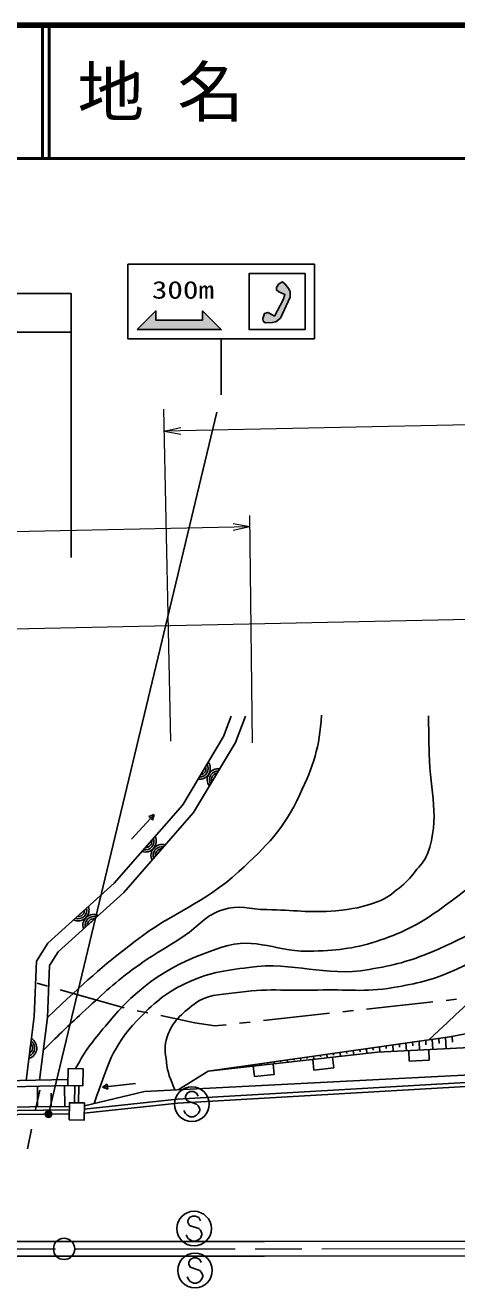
# Model space of a CAD drawing. Units: millimetres, scale not verified. Extents: x 40000 to 680000, y 20000 to 380000.
# Drawn here: x 366456 to 398848, y 285195 to 380000 of the extents above; entities that cross this region are included whole.
import ezdxf
from ezdxf.enums import TextEntityAlignment as Align

# ---------------------------------------------------------------- set-up
doc = ezdxf.new("R2010")
doc.units = ezdxf.units.MM
doc.header["$LTSCALE"] = 1000
doc.header["$PDMODE"] = 32
doc.header["$PDSIZE"] = 500
doc.linetypes.add('CHAIN', pattern=[18.5, 12, -1.5, 3.5, -1.5])
for name, color, linetype, lineweight in [('M-BGD', 7, 'Continuous', 25), ('M-BMK', 2, 'CHAIN', 13), ('M-BMK-ROW', 30, 'Continuous', 25), ('M-BMK-SRVR', 3, 'Continuous', 25), ('M-STR-HTXT', 7, 'Continuous', 13), ('M-STR-STR1', 1, 'Continuous', 25), ('M-STR-STRC', 7, 'Continuous', 25), ('M-TTL', 2, 'Continuous', 140), ('M-TTL-LINE', 7, 'Continuous', 50)]:
    doc.layers.add(name, color=color, linetype=linetype, lineweight=lineweight)
doc.layers.add('M-TTL-TXT', color=7, linetype='Continuous')
doc.styles.add('ＭＳ ゴシック', font='')
doc.styles.get('ＭＳ ゴシック').set_extended_font_data('MS Gothic')

msp = doc.modelspace()

# ---------------------------------------------------------------- hatches: boundary and pattern name
at = {"layer": 'M-STR-STRC'}
for points in [[(385155, 358154), (384700, 358439), (384417, 358358), (384283, 357981), (384323, 357779), (384471, 357658), (384996, 357672), (385279, 357739), (385616, 358008), (386343, 359584), (386343, 359988), (386249, 360203), (385966, 360553), (385764, 360728), (385481, 360580), (385320, 360311), (385306, 360122), (385481, 359988), (385724, 359893), (385943, 359791), (385807, 359373)], [(374864, 357149), (376264, 358549), (376264, 357849), (379764, 357849), (379764, 358549), (381164, 357149)]]:
    msp.add_hatch(color=256, dxfattribs=at).paths.add_polyline_path(points)

# ---------------------------------------------------------------- linework, layer by layer
at = {"layer": 'M-BGD'}
for p, q in [((374434, 318886), (376131, 320721)), ((375739, 320573), (376131, 320721)), ((376015, 320319), (375739, 320573)), ((376131, 320721), (376015, 320319)), ((394045, 303429), (394069, 302939)), ((394540, 303499), (394552, 303254)), ((395035, 303569), (395064, 302990)), ((395530, 303639), (395544, 303349)), ((396025, 303709), (396059, 303040)), ((396520, 303779), (396537, 303445)), ((397015, 303849), (397053, 303091)), ((397510, 303919), (397529, 303540)), ((398005, 303989), (398048, 303142)), ((398499, 304068), (398520, 303644)), ((387114, 302447), (387137, 302239)), ((387609, 302517), (387620, 302413)), ((388104, 302587), (388130, 302349)), ((388599, 302657), (388612, 302538)), ((389094, 302728), (389124, 302460)), ((389616, 301709), (389527, 302504)), ((389589, 302798), (389604, 302664)), ((390084, 302868), (390117, 302570)), ((390579, 302938), (390596, 302789)), ((391074, 303008), (391111, 302680)), ((391569, 303078), (391587, 302914)), ((392064, 303148), (392104, 302791)), ((392559, 303218), (392579, 303040)), ((393054, 303288), (393075, 302889)), ((393550, 303359), (393560, 303159)), ((395247, 302999), (395288, 302200)), ((396786, 302276), (396745, 303075)), ((383564, 301842), (383653, 301046)), ((384143, 302027), (384157, 301907)), ((384638, 302097), (384645, 302037)), ((385143, 301212), (385055, 302007)), ((385133, 302167), (385150, 302018)), ((385629, 302237), (385637, 302162)), ((386124, 302307), (386143, 302128)), ((386619, 302377), (386629, 302288)), ((388037, 302339), (388125, 301544)), ((388125, 301544), (389616, 301709)), ((395288, 302200), (396786, 302276)), ((374741, 300534), (372256, 300259)), ((377936, 300067), (380183, 301466)), ((383653, 301046), (385143, 301212)), ((367387, 298790), (367374, 300324)), ((368403, 298799), (368394, 299815)), ((369419, 298807), (369405, 300367)), ((370151, 299077), (370181, 300367)), ((370451, 299074), (370481, 300363)), ((372256, 300259), (372608, 300486)), ((372649, 300113), (372256, 300259)), ((372608, 300486), (372649, 300113))]:
    msp.add_line(p, q, dxfattribs=at)
for points in [[(366527, 300762), (367117, 305572), (367300, 309710), (368149, 311076), (373135, 315571), (378282, 321468), (381331, 326584), (381923, 328121)], [(382994, 328122), (382234, 326145), (379094, 320879), (373849, 314868), (368923, 310428), (368287, 309405), (368114, 305489), (367537, 300784)], [(380183, 301466), (398317, 304034), (430046, 310103)], [(380183, 301466), (392909, 302880), (430543, 304793)], [(370892, 298864), (375412, 299938), (430243, 302741)], [(430265, 302082), (377909, 299062), (370886, 298307)], [(430255, 302382), (377884, 299361), (370889, 298609)], [(306663, 298674), (337082, 298524), (369767, 298810)], [(369761, 298252), (337052, 297825), (306633, 297987), (306627, 297987)], [(369764, 298552), (337051, 298125), (336053, 298131)], [(69226, 291712), (69227, 291712), (90894, 291688), (119119, 291321), (149826, 290520), (159158, 290356), (184931, 289903), (223837, 289220), (259220, 288599), (269373, 288605), (292454, 288619), (307567, 288628), (333645, 288643), (359215, 288658), (369373, 288664), (384416, 288673), (415494, 288691), (448213, 288710), (469376, 288536), (473971, 288454), (504916, 287903), (530999, 287439), (557963, 286959), (568072, 286780)], [(69232, 290612), (90886, 290588), (119098, 290221), (149802, 289420), (159138, 289256), (184912, 288803), (223817, 288121), (259211, 287499), (269374, 287505), (292455, 287519), (307568, 287528), (333646, 287543), (359216, 287558), (369374, 287564), (384416, 287573), (415494, 287591), (448209, 287610), (469367, 287436), (473951, 287354), (504896, 286803), (530979, 286339), (557944, 285860), (568053, 285680)]]:
    msp.add_lwpolyline(points, dxfattribs=at)
for points in [[(369655, 300372), (370779, 300360), (370793, 301642), (369669, 301655)], [(369655, 300372), (361200, 300191), (361190, 300648), (369645, 300829)], [(369756, 297799), (370880, 297787), (370894, 299069), (369770, 299082)]]:
    msp.add_lwpolyline(points, close=True, dxfattribs=at)
for centre, radius, start, end in [((379538, 324186), 812, 261.81796, 36.57823), ((379538, 324186), 650, 267.93375, 30.46244), ((379538, 324186), 488, 279.06644, 19.32975), ((379538, 324186), 325, 313.25573, 345.14046), ((380932, 323352), 812, 81.81796, 216.57823), ((380932, 323352), 650, 87.93375, 210.46244), ((380932, 323352), 488, 99.06644, 199.32975), ((380932, 323352), 325, 133.25573, 165.14046), ((375473, 318725), 812, 251.5099, 26.27017), ((375473, 318725), 650, 257.62569, 20.15438), ((375473, 318725), 488, 268.75838, 9.02169), ((375473, 318725), 325, 302.94767, 334.8324), ((376707, 317668), 812, 71.5099, 206.27017), ((376707, 317668), 650, 77.62569, 200.15438), ((376707, 317668), 488, 88.75838, 189.02169), ((376707, 317668), 325, 122.94767, 154.8324), ((370433, 313556), 812, 244.65111, 19.41138), ((370433, 313556), 650, 250.76689, 13.29559), ((370433, 313556), 488, 261.89958, 2.1629), ((370433, 313556), 325, 296.08887, 327.97361), ((371595, 312416), 812, 64.65111, 199.41138), ((371595, 312416), 650, 70.76689, 193.29559), ((371595, 312416), 488, 81.89958, 182.1629), ((371595, 312416), 325, 116.08887, 147.97361), ((366512, 303205), 812, 285.63035, 60.39062), ((366512, 303205), 650, 291.74614, 54.27483), ((366512, 303205), 488, 302.87883, 43.14215), ((366512, 303205), 325, 337.06812, 8.95286)]:
    msp.add_arc(centre, radius, start, end, dxfattribs=at)
for points, knots in [([(396725, 328130), (396743, 327249), (396758, 326314), (396780, 325291), (396843, 322358), (397655, 320537), (396648, 317781), (396430, 317185), (396114, 316945), (395720, 316447), (395301, 315917), (395046, 315622), (394514, 315205), (393944, 314759), (393628, 314466), (392952, 314207), (391762, 313753), (391033, 313635), (389766, 313511), (387752, 313314), (386610, 313574), (384587, 313587), (383294, 313595), (382506, 313985), (381276, 313586), (379963, 313160), (379506, 312360), (378357, 311596), (376874, 310609), (375960, 310177), (374534, 309108), (372969, 307935), (372181, 307162), (370741, 305838), (369572, 304764), (369192, 304396), (367812, 303021)], [0, 0, 0, 0, 1, 1, 1, 2, 2, 2, 3, 3, 3, 4, 4, 4, 5, 5, 5, 6, 6, 6, 7, 7, 7, 8, 8, 8, 9, 9, 9, 10, 10, 10, 11, 11, 11, 12, 12, 12, 12]), ([(388703, 328183), (388547, 325774), (388096, 324408), (387068, 322224), (385843, 319622), (384619, 318392), (382497, 316450), (379794, 313977), (377610, 313461), (374710, 311223), (372007, 309138), (371099, 308300), (368114, 305489)], [0, 0, 0, 0, 1, 1, 1, 2, 2, 2, 3, 3, 3, 4, 4, 4, 4]), ([(407896, 328136), (408079, 327934), (408266, 327715), (408459, 327473), (408845, 326987), (409191, 326741), (409311, 326132), (409491, 325224), (409337, 324586), (408831, 323811), (407621, 321957), (406406, 321349), (404774, 319852), (401984, 317293), (400541, 315687), (397443, 313511), (395899, 312427), (394924, 311931), (393140, 311315), (391257, 310666), (390101, 310562), (388111, 310469), (385422, 310344), (383783, 311610), (381225, 310770), (377300, 309482), (375097, 308028), (372468, 304843), (371498, 303668), (371044, 303152), (370229, 301649)], [0, 0, 0, 0, 1, 1, 1, 2, 2, 2, 3, 3, 3, 4, 4, 4, 5, 5, 5, 6, 6, 6, 7, 7, 7, 8, 8, 8, 9, 9, 9, 10, 10, 10, 10]), ([(417690, 328220), (417968, 327857), (417612, 327494), (417411, 327084), (416617, 325466), (415719, 324824), (414443, 323552), (410534, 319654), (408214, 317558), (403747, 314315), (401290, 312532), (399811, 311611), (397014, 310431), (395241, 309683), (394168, 309422), (392272, 309096), (388792, 308496), (386733, 309724), (383234, 309252), (381336, 308996), (380212, 308866), (378483, 308044), (376870, 307276), (376093, 306546), (374856, 305257), (372961, 303285), (372643, 301877), (371633, 299040)], [0, 0, 0, 0, 1, 1, 1, 2, 2, 2, 3, 3, 3, 4, 4, 4, 5, 5, 5, 6, 6, 6, 7, 7, 7, 8, 8, 8, 9, 9, 9, 9]), ([(425755, 328147), (425790, 328064), (425821, 327974), (425851, 327877), (426031, 327283), (426037, 326895), (425903, 326289), (425685, 325308), (425512, 324706), (424869, 323933), (423813, 322664), (422980, 322160), (421600, 321254), (419951, 320172), (418894, 319786), (417195, 318785), (415085, 317543), (413947, 316775), (411880, 315465), (409444, 313921), (408031, 313125), (405682, 311452), (401945, 308790), (400778, 307562), (396760, 303813)], [0, 0, 0, 0, 1, 1, 1, 2, 2, 2, 3, 3, 3, 4, 4, 4, 5, 5, 5, 6, 6, 6, 7, 7, 7, 8, 8, 8, 8]), ([(416041, 320667), (414779, 319880), (413614, 319118), (412087, 318011), (409872, 316405), (408792, 315289), (406550, 313720), (403603, 311658), (401907, 310503), (398627, 309024), (396941, 308265), (395893, 308054), (394072, 307739), (391887, 307361), (390614, 307621), (388397, 307547), (385967, 307465), (384577, 307717), (382175, 307340), (380961, 307149), (380105, 307265), (379142, 306501), (378166, 305727), (377529, 305217), (377110, 304044), (376860, 303346), (376970, 302883), (377055, 302146), (377152, 301298), (377317, 300947), (377694, 300055)], [0, 0, 0, 0, 1, 1, 1, 2, 2, 2, 3, 3, 3, 4, 4, 4, 5, 5, 5, 6, 6, 6, 7, 7, 7, 8, 8, 8, 9, 9, 9, 10, 10, 10, 10])]:
    msp.add_open_spline(points, degree=3, knots=knots, dxfattribs=at)
at = {"layer": 'M-BMK'}
msp.add_line((259216, 288049), (459216, 288167), dxfattribs=at)
at = {"layer": 'M-BMK-ROW'}
for p, q in [((367345, 308063), (368115, 307845)), ((369077, 307572), (373887, 306207)), ((392082, 306115), (397052, 306666)), ((398046, 306776), (398841, 306864)), ((374865, 305997), (375648, 305834)), ((376627, 305630), (379184, 305098)), ((384330, 305256), (389299, 305807)), ((390293, 305917), (391088, 306005)), ((379184, 305098), (380683, 304852)), ((380683, 304852), (381547, 304948)), ((382541, 305058), (383336, 305146))]:
    msp.add_line(p, q, dxfattribs=at)
at = {"layer": 'M-BMK-SRVR'}
msp.add_circle((369374, 288114), 800, dxfattribs=at)
at = {"layer": 'M-STR-HTXT'}
for p, q in [((493603, 351946), (376891, 349511)), ((377383, 326236), (376856, 351177)), ((376891, 349511), (378136, 349787)), ((376891, 349511), (378146, 349287)), ((383318, 342337), (294203, 340478)), ((383318, 342337), (382063, 342561)), ((383318, 342337), (382073, 342061)), ((383508, 326112), (383308, 343180)), ((568999, 338903), (69026, 328473))]:
    msp.add_line(p, q, dxfattribs=at)
at = {"layer": 'M-STR-STR1'}
for p, q in [((367235, 298573), (367541, 300041)), ((366624, 295636), (366930, 297104))]:
    msp.add_line(p, q, dxfattribs=at)
at = {"layer": 'M-STR-STRC'}
for p, q in [((374164, 362049), (388164, 362049)), ((374164, 362049), (374164, 356449)), ((388164, 362049), (388164, 356449)), ((369896, 359859), (356568, 359859)), ((369896, 359859), (369896, 340039)), ((369896, 356953), (356568, 356953)), ((388164, 356449), (374164, 356449)), ((379764, 356449), (380464, 356449)), ((381164, 356449), (381164, 352249)), ((368195, 298232), (380849, 350934)), ((378609, 299811), (378491, 299575)), ((378845, 299929), (378609, 299811)), ((379082, 299929), (378845, 299929)), ((379318, 299811), (379082, 299929)), ((379436, 299575), (379318, 299811)), ((378491, 299575), (378491, 299457)), ((378491, 299457), (378609, 299220)), ((378609, 299220), (379318, 298984)), ((379318, 298984), (379436, 298866)), ((379436, 298866), (379554, 298629)), ((378491, 298275), (378373, 298511)), ((378609, 298157), (378491, 298275)), ((378845, 298038), (378609, 298157)), ((379082, 298038), (378845, 298038)), ((379318, 298157), (379082, 298038)), ((379436, 298275), (379318, 298157)), ((379554, 298511), (379436, 298275)), ((379554, 298629), (379554, 298511)), ((378774, 290462), (378655, 290226)), ((378655, 290226), (378655, 290108)), ((378655, 290108), (378774, 289871)), ((379010, 290580), (378774, 290462)), ((379246, 290580), (379010, 290580)), ((379483, 290462), (379246, 290580)), ((379601, 290226), (379483, 290462)), ((378655, 288926), (378537, 289162)), ((378774, 289871), (379483, 289635)), ((379483, 289635), (379601, 289517)), ((379601, 289517), (379719, 289280)), ((379719, 289162), (379601, 288926)), ((379719, 289280), (379719, 289162)), ((378774, 288808), (378655, 288926)), ((379010, 288689), (378774, 288808)), ((379246, 288689), (379010, 288689)), ((379483, 288808), (379246, 288689)), ((379601, 288926), (379483, 288808)), ((378845, 287323), (378727, 287086)), ((379081, 287441), (378845, 287323)), ((379318, 287441), (379081, 287441)), ((379554, 287323), (379318, 287441)), ((379672, 287086), (379554, 287323)), ((378727, 287086), (378727, 286968)), ((378727, 286968), (378845, 286732)), ((378845, 286732), (379554, 286495)), ((379554, 286495), (379672, 286377)), ((379672, 286377), (379790, 286141)), ((378727, 285786), (378609, 286023)), ((378845, 285668), (378727, 285786)), ((379081, 285550), (378845, 285668)), ((379318, 285550), (379081, 285550)), ((379554, 285668), (379318, 285550)), ((379672, 285786), (379554, 285668)), ((379790, 286023), (379672, 285786)), ((379790, 286141), (379790, 286023))]:
    msp.add_line(p, q, dxfattribs=at)
for points in [[(387464, 361349), (383264, 361349), (383264, 357149), (387464, 357149)], [(385155, 358154), (384700, 358439), (384417, 358358), (384283, 357981), (384323, 357779), (384471, 357658), (384996, 357672), (385279, 357739), (385616, 358008), (386343, 359584), (386343, 359988), (386249, 360203), (385966, 360553), (385764, 360728), (385481, 360580), (385320, 360311), (385306, 360122), (385481, 359988), (385724, 359893), (385943, 359791), (385807, 359373)]]:
    msp.add_lwpolyline(points, close=True, dxfattribs=at)
for points in [[(379764, 357849), (376264, 357849), (376264, 358549), (374864, 357149)], [(379764, 357849), (379764, 358549), (381164, 357149), (374864, 357149)]]:
    msp.add_lwpolyline(points, dxfattribs=at)
for centre, radius in [((378963, 298984), 1300), ((368195, 298232), 150), ((368195, 298232), 120), ((368195, 298232), 90), ((368195, 298232), 60), ((368195, 298232), 30), ((379128, 289635), 1300), ((379200, 286495), 1300)]:
    msp.add_circle(centre, radius, dxfattribs=at)
msp.add_point((368195, 298232), dxfattribs=at)
at = {"layer": 'M-TTL'}
msp.add_line((680000, 380000), (40000, 380000), dxfattribs=at)
at = {"layer": 'M-TTL-LINE'}
for p, q in [((367750, 380000), (367750, 370000)), ((368250, 380000), (368250, 370000)), ((40000, 370000), (680000, 370000))]:
    msp.add_line(p, q, dxfattribs=at)

# ---------------------------------------------------------------- texts
at = {"layer": 'M-STR-STRC', "style": 'ＭＳ ゴシック', "width": 1.3}
msp.add_text('300m', height=1320, dxfattribs=at).set_placement((378291, 360128), align=Align.MIDDLE_CENTER)
at = {"layer": 'M-TTL-TXT', "style": 'ＭＳ ゴシック'}
msp.add_text('地 名', height=3666, dxfattribs=at).set_placement((370380, 375000), align=Align.MIDDLE_LEFT)

doc.saveas('drawing.dxf')
